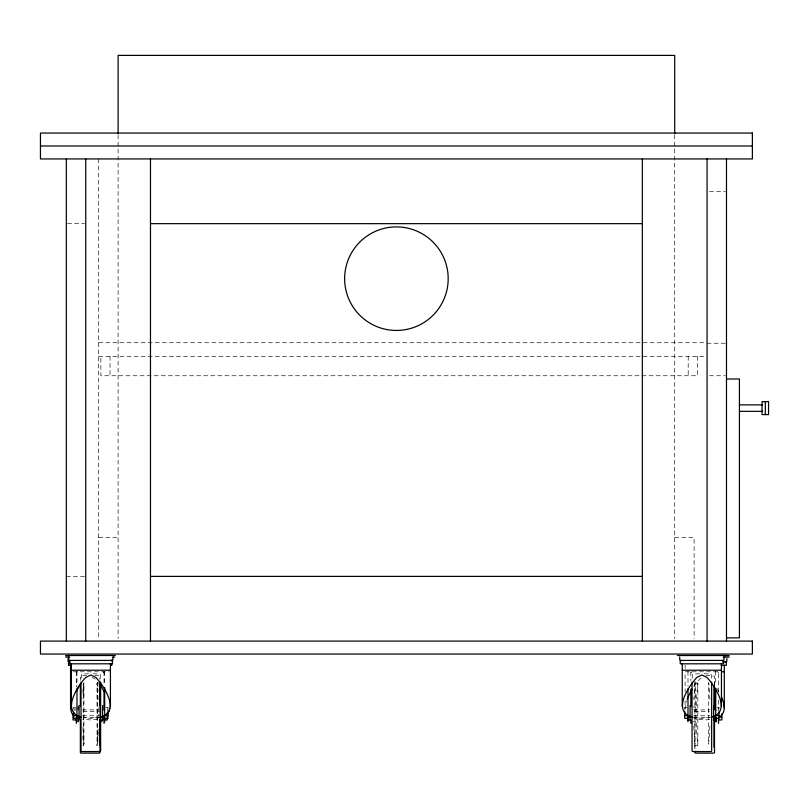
<?xml version="1.0" encoding="UTF-8"?>
<svg xmlns="http://www.w3.org/2000/svg" width="809" height="809" viewBox="0 0 809 809"><rect width="100%" height="100%" fill="white"/><g stroke="black" fill="none" stroke-linecap="round" stroke-linejoin="round"><path stroke-width="0.61" stroke-dasharray="4.04 3.03" d="M82.912 692.706L83.297 683.12L83.297 745.716L82.912 736.139M83.873 683.939L82.892 698.298M98.182 732.155L97.697 744.128L97.697 682.604M694.941 682.735L693.768 699.502M695.396 683.12L697.843 683.12C695.649 704.022 695.649 724.813 697.843 745.716L695.396 745.716M98.101 728.949L97.019 745.716L97.019 683.12L98.101 699.886M709.928 726.169L708.704 744.128L708.704 682.604M685.233 709.089L686.568 701.12M693.748 686.275L699.633 679.064L702.677 677.568M76.299 672.946L77.128 671.794M690.846 672.946L691.675 671.794M99.446 717.35L90.83 718.352L83.398 717.583M97.596 719.161L90.163 719.929L82.72 719.161M710.464 717.35L701.848 718.352L693.232 717.35M709.776 719.626L704.7 719.929L694.901 718.705M88.505 673.766L81.527 674.13L81.031 679.742M86.674 675.414L80.849 675.717L80.364 680.369M699.522 673.766L692.534 674.13L692.049 679.742M709.493 191.45L725.269 191.45M67.551 223.658L84.54 223.658M98.698 342.733L705.802 342.733M707.066 343.238L725.269 343.238M98.698 356.334L705.802 356.334M709.493 375.75L725.269 375.75M98.698 537.55L118.114 537.55M674.706 537.55L694.122 537.55L694.122 638.574M66.338 576.382L84.54 576.382M73.184 671.794L109.094 671.794M714.499 681.643L714.013 686.032M692.939 707.066L695.882 707.066M75.884 707.309L73.69 707.309L73.69 709.149M105.787 707.309L107.981 707.309L107.981 710.069M686.892 707.309L684.697 707.309L684.697 710.069M716.804 707.309L718.999 707.309L718.999 710.069L715.702 710.069M74.115 708.896L76.299 708.896M82.599 709.898L99.062 709.898M693.616 709.898L710.08 709.898M73.69 710.069L76.976 710.069M83.105 711.475L99.568 711.475M694.122 711.475L709.402 711.475M82.599 715.773L99.062 715.773M693.616 715.773L710.08 715.773M83.105 717.361L99.568 717.361M694.122 717.361L709.402 717.361M692.939 721.77L695.882 721.77M694.901 747.192L695.396 682.756M704.174 673.766L711.151 674.13L711.647 679.742M705.863 675.282L714.499 676.203L714.499 686.184M93.156 673.766L100.144 674.13L100.629 679.742M94.815 675.475L99.467 675.717L99.962 679.418M92.186 677.568L95.229 679.064M97.677 682.341L99.962 684.363M717.735 671.794L718.554 672.946M103.188 671.794L104.017 672.946M716.814 688.186L719.98 693.98M709.928 699.502L708.755 682.735M693.768 726.169L694.992 744.128M82.892 727.372L83.974 744.128L83.974 682.604M97.737 682.735L98.081 691.119M718.554 691.998L718.554 671.794L685.102 671.794L685.102 691.837M718.554 700.24L718.554 711.404M715.702 671.369L715.702 685.365M697.843 683.12L697.843 745.716M697.358 356.334L697.358 375.75L100.862 375.75L100.862 356.334M694.901 681.33L694.901 751.328M690.846 671.794L690.846 680.632M688.196 356.334L688.196 375.75M687.994 671.369L687.994 686.234M685.102 665.079L685.102 668.436M685.102 700.604L685.102 708.118M674.706 134.911L674.706 638.574M118.114 134.911L118.114 638.574M110.024 356.334L110.024 375.75M107.304 708.896L107.304 711.657M104.695 671.369L104.695 685.365M104.017 671.794L104.017 684.424M98.981 707.066L98.981 718.089M98.698 158.938L98.698 638.574M76.976 671.369L76.976 686.234M76.299 671.794L76.299 686.952"/><path stroke-width="1.21" d="M73.498 715.55C70.302 712.203 70.171 707.299 71.232 703.041M81.031 717.128C61.13 711.475 77.199 686.477 85.764 677.477L90.83 674.989L95.907 677.477C104.472 686.477 120.541 711.475 100.629 717.128M109.63 709.089L109.761 708.118M690.846 719.949L687.559 719.949L687.559 717.178L690.846 717.178C672.663 709.523 688.52 686.811 696.771 677.477L701.848 674.989L706.914 677.477C715.48 686.477 731.558 711.475 711.647 717.128M724.298 665.079L724.298 708.118C724.075 711.88 722.386 715.925 718.554 717.259L721.85 717.178M109.448 710.049L107.132 715.267M687.154 699.118L692.008 689.137M76.299 691.048L80.364 684.363M70.514 660.457L69.22 660.933L69.22 663.805L112.451 663.805L112.451 660.933L111.157 660.457M69.837 662.035L68.543 662.52L68.543 665.382L71.435 665.382M681.522 660.457L680.227 660.933L680.227 663.805L723.468 663.805L723.468 660.933L722.174 660.457M101.985 717.987L104.017 717.259M714.499 718.705L716.531 717.987M100.144 751.541L81.527 751.541M99.467 753.118L80.849 753.118M711.151 751.541L692.534 751.541M714.013 753.118L695.396 753.118M40.45 145.994L752.37 145.994M150.474 223.658L642.346 223.658M726.482 378.986L739.426 378.986L739.426 637.866L726.482 637.866M739.426 404.874L762.644 404.874M739.426 411.346L762.644 411.346M150.474 576.382L642.346 576.382M66.338 655.512L115.333 655.512M677.355 655.512L726.34 655.512M65.66 655.624L67.137 655.624M725.238 655.624L729.192 655.624M65.66 657.1L69.716 657.1M112.967 657.1L114.656 657.1M723.266 657.1L729.192 657.1M70.059 661.995L68.027 661.509L68.027 658.566M722.72 661.995L726.836 661.509L726.836 658.566M111.045 665.382L111.773 665.382L111.773 663.471M721.132 665.382L726.32 665.382L726.32 662.52L725.026 662.035M71.232 670.216L110.428 670.216M682.25 670.216L721.446 670.216M70.565 671.794L71.232 671.794M721.668 671.794L724.298 671.794M73.69 715.601L76.976 715.601M104.695 715.601L107.981 715.601M684.697 715.601L687.994 715.601M715.702 715.601L718.999 715.601M76.976 718.362L73.69 718.362L73.69 712.284M104.695 718.362L107.981 718.362L107.981 713.386M687.994 718.362L684.697 718.362L684.697 711.182M715.702 718.362L718.999 718.362L718.999 712.284M76.299 719.949L73.012 719.949L73.012 713.862M104.017 719.949L107.304 719.949L107.304 712.759M718.554 719.949L721.85 719.949L721.85 713.862M687.994 715.672L692.049 717.128M76.299 717.259L79.343 718.341M99.962 684.363L104.321 691.887M721.668 697.125L723.63 703.041L724.298 708.118M765.314 401.638L765.314 414.582M726.482 158.938L726.482 641.102M723.974 656.989L723.974 659.922L722.649 660.417L681.036 660.417L679.712 659.922L679.712 656.989M721.446 663.491L721.446 706.53M718.554 717.613L718.554 723.438M716.461 718.089L716.461 721.77M715.702 688.732L715.702 721.85M714.499 687.074L714.499 709.574M714.499 715.631L714.499 752.633M714.013 687.074L714.013 709.786M714.013 715.581L714.013 747.192M713.609 705.488L713.609 720.182M711.647 682.169L711.647 751.045M707.066 158.938L707.066 641.102M694.901 751.328L694.901 752.633M692.049 682.169L692.049 751.045M690.846 689.056L690.846 706.409M690.846 720.313L690.846 723.388M690.087 705.488L690.087 720.182M687.994 688.712L687.994 721.8M682.25 663.491L682.25 706.53M674.706 133.647L674.706 55.386L118.114 55.386L118.114 133.647M642.346 158.938L642.346 641.102M150.474 158.938L150.474 641.102M112.967 656.989L112.967 659.922L111.642 660.417L70.029 660.417L68.704 659.922L68.704 656.989M112.289 659.547L112.289 661.509M110.428 663.491L110.428 706.53M104.695 687.498L104.695 721.85M104.017 690.32L104.017 710.171M104.017 715.884L104.017 723.438M102.591 705.488L102.591 720.182M101.914 719.616L101.914 721.77M100.629 682.169L100.629 751.045M100.144 682.27L100.144 745.615M99.962 684.97L99.962 705.933M99.962 719.262L99.962 752.633M85.754 158.938L85.754 641.102M81.031 682.169L81.031 751.045M80.364 683.757L80.364 705.933M80.364 719.262L80.364 752.633M79.08 705.488L79.08 720.182M78.402 707.066L78.402 709.22M78.402 715.884L78.402 721.77M76.976 688.712L76.976 721.8M76.299 717.563L76.299 723.388M71.232 663.491L71.232 706.53M70.565 665.079L70.565 708.118M66.338 158.938L66.338 641.102M752.37 133.05L40.45 133.05L40.45 158.938L752.37 158.938L752.37 133.05M768.55 401.638L762.048 401.638L762.048 414.582L768.55 414.582L768.55 401.638M752.37 641.102L40.45 641.102L40.45 654.046L752.37 654.046L752.37 641.102M370.522 323.509A51.776 51.776 0 0 0 448.186 278.67A51.776 51.776 0 0 0 370.522 233.831A51.776 51.776 0 0 0 370.522 323.509"/></g></svg>
